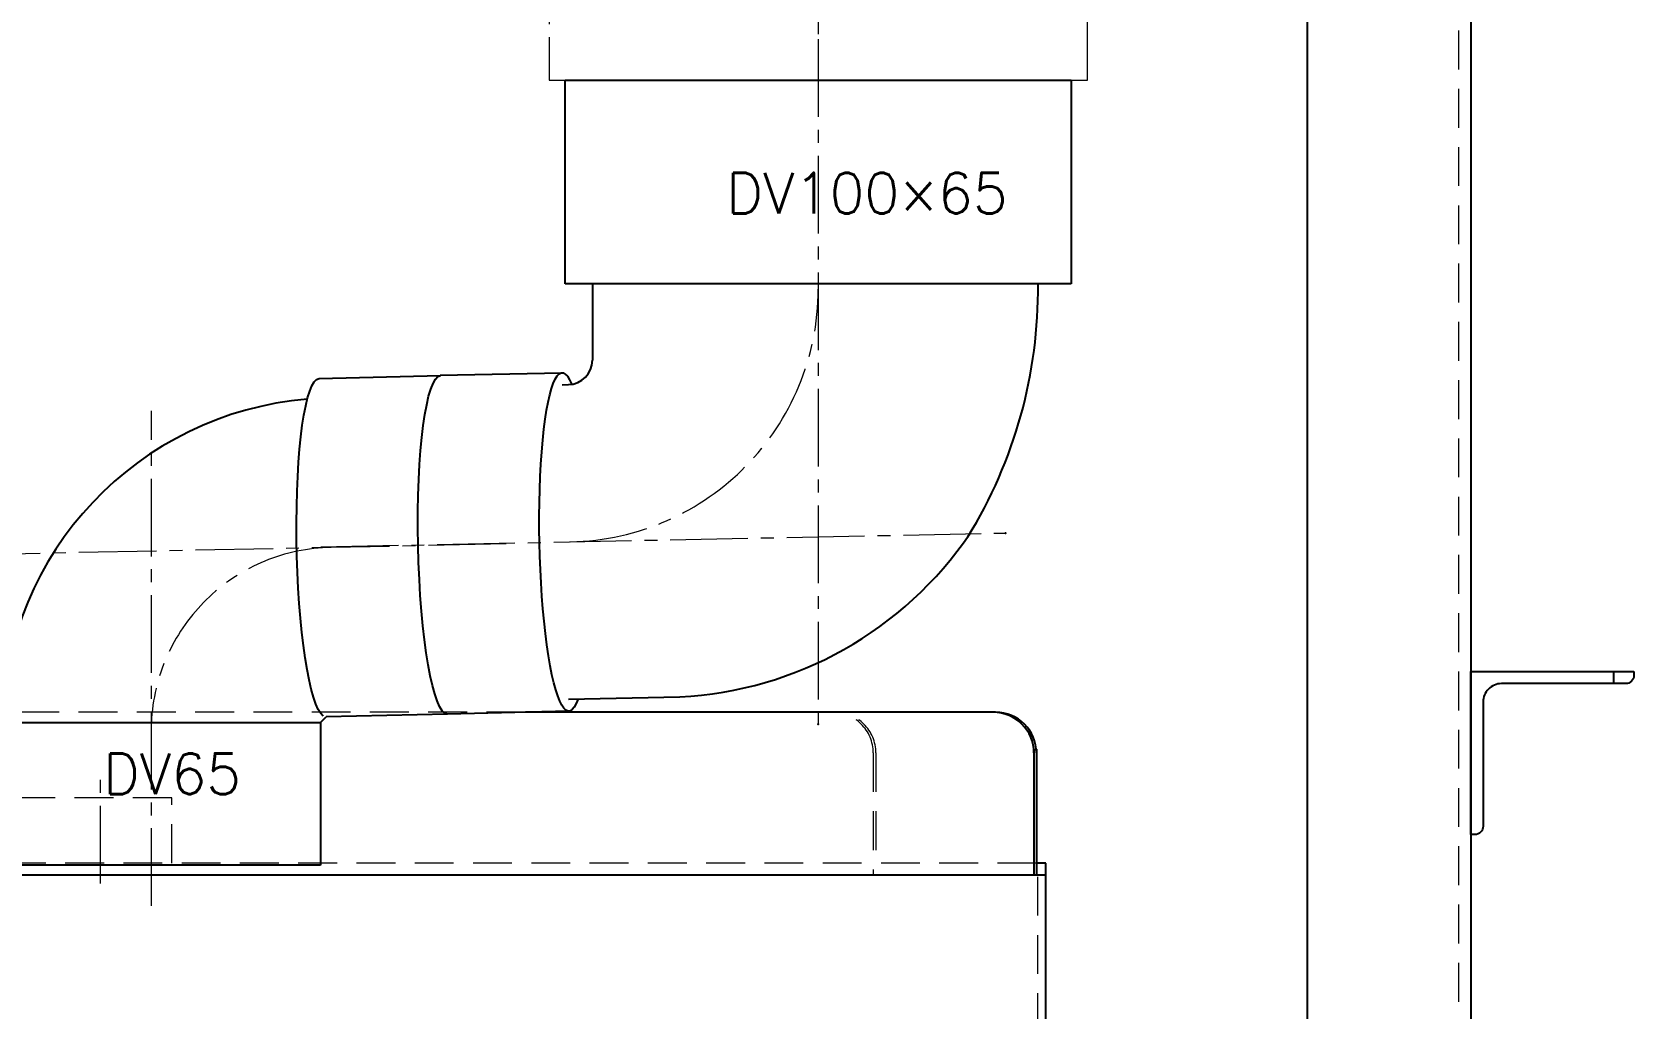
# Model space of a CAD drawing. Header units: millimetres. Extents: x 0 to 70370, y 0 to 11543.
# Drawn here: x 36153.6 to 36546.3, y 5005.4 to 5245 of the extents above; entities that cross this region are included whole.
import ezdxf

# ---------------------------------------------------------------- set-up
doc = ezdxf.new("R2010")
doc.units = ezdxf.units.MM
for name, pattern in [('CENTER2', [28.575, 19.05, -3.175, 3.175, -3.175]), ('HIDDEN', [9.525, 6.35, -3.175]), ('HIDDEN2', [4.7625, 3.175, -1.5875]), ('PHANTOM2', [31.75, 15.875, -3.175, 3.175, -3.175, 3.175, -3.175])]:
    doc.linetypes.add(name, pattern=pattern)
for name, color, linetype, lineweight in [('01_外形線', 7, 'Continuous', 25), ('03_かくれ線', 6, 'HIDDEN2', 13), ('04_中心線', 1, 'CENTER2', 9), ('05_仮想線', 2, 'PHANTOM2', 13)]:
    doc.layers.add(name, color=color, linetype=linetype, lineweight=lineweight)
doc.styles.add('KSS_TXT', font='txt.shx', dxfattribs={"bigfont": 'extfont2.shx'})

msp = doc.modelspace()

# ---------------------------------------------------------------- linework, layer by layer
for p, q in [((36284.346, 5183.179), (36284.346, 5233.179)), ((36284.346, 5233.179), (36408.346, 5233.179)), ((36408.346, 5233.179), (36408.346, 5183.179)), ((36408.346, 5183.179), (36284.346, 5183.179)), ((36253.691, 5160.812), (36283.519, 5161.416)), ((36223.997, 5159.999), (36253.754, 5160.707)), ((36283.578, 5158.461), (36285.095, 5158.492)), ((36285.199, 5078.433), (36255.418, 5077.724)), ((36285.139, 5081.387), (36312.403, 5081.939)), ((36141.346, 5075.657), (36224.346, 5075.657)), ((36224.346, 5075.657), (36225.677, 5077.016)), ((36224.346, 5075.657), (36224.346, 5040.657)), ((36255.438, 5077.724), (36225.677, 5077.016)), ((36224.346, 5040.657), (36141.346, 5040.657)), ((36402.165, 5038.179), (35763.527, 5038.179))]:
    msp.add_line(p, q)
for centre, radius, start, end in [((36284.346, 5181.937), 115.9, 328.38414, 0.61435), ((36227.846, 5073.559), 81.649, 94.75534, 178.52757), ((36307.876, 5173.187), 91.36, 272.84008, 325.87348)]:
    msp.add_arc(centre, radius, start, end)
for p in [(36392.259, 5122.109), (36346.346, 5075.257)]:
    msp.add_point(p)
at = {"layer": '01_外形線'}
for p, q in [((36290.974, 5183.179), (36290.974, 5164.491)), ((36541.346, 5088.179), (36541.346, 5085.179)), ((36389.843, 5078.179), (36274.554, 5078.179)), ((36399.194, 5069.089), (36399.194, 5038.179)), ((36399.843, 5069.089), (36399.843, 5038.179)), ((36399.843, 5068.179), (36399.843, 5041.179)), ((36402.165, 5041.179), (36399.843, 5041.179)), ((36402.165, 5038.179), (36402.165, 5041.179)), ((36402.165, 4128.179), (36402.165, 5038.179))]:
    msp.add_line(p, q, dxfattribs=at)
msp.add_lwpolyline([(36466.346, 4128.179), (36466.346, 5288.179), (36506.346, 5288.179), (36506.346, 4128.179)], dxfattribs=at)
msp.add_lwpolyline([(36546.346, 5088.179), (36546.346, 5087.179, -0.4142136), (36544.346, 5085.179), (36513.846, 5085.179, 0.4142136), (36509.346, 5080.679), (36509.346, 5050.179, -0.4142136), (36507.346, 5048.179), (36506.346, 5048.179), (36506.346, 5088.179)], format="xyb", close=True, dxfattribs=at)
for centre, radius, start, end in [((36284.974, 5164.491), 6, 271.16, 0), ((36389.235, 5068.179), 10, 0, 90), ((36389.843, 5068.179), 10, 0, 90)]:
    msp.add_arc(centre, radius, start, end, dxfattribs=at)
at = {"layer": '01_外形線', "extrusion": (0, 0, -1)}
for centre, start_param, end_param in [((36284.359, 5119.924), 2.7619498, 6.6592194), ((36224.837, 5118.507), 3.2466092, 6.2831853), ((36254.598, 5119.216), 3.1415927, 6.2831853)]:
    msp.add_ellipse(centre, major_axis=(-0.84, 41.491), ratio=0.1528615, start_param=start_param, end_param=end_param, dxfattribs=at)
at = {"layer": '03_かくれ線', "ltscale": 3}
for p, q in [((36503.346, 5288.179), (36503.346, 3938.179)), ((36359.842, 5068.179), (36359.842, 5038.179)), ((36360.491, 5068.179), (36360.491, 5041.179)), ((36399.843, 5041.179), (35765.849, 5041.179)), ((36400.165, 4128.179), (36400.165, 5038.179))]:
    msp.add_line(p, q, dxfattribs=at)
at = {"layer": '03_かくれ線', "ltscale": 3, "transparency": 33554559}
for p, q in [((36274.554, 5078.179), (36146.328, 5078.179)), ((36187.846, 5057.179), (36082.846, 5057.179)), ((36187.846, 5041.179), (36187.846, 5057.179))]:
    msp.add_line(p, q, dxfattribs=at)
at = {"layer": '03_かくれ線', "ltscale": 3}
for centre in [(36349.842, 5068.179), (36350.491, 5068.179)]:
    msp.add_arc(centre, 10, 0, 90, dxfattribs=at)
at = {"layer": '04_中心線'}
for p, q in [((36346.346, 5243.179), (36346.346, 5075.257)), ((36182.846, 5030.657), (36182.846, 5152.094)), ((36224.371, 5118.71), (36392.259, 5122.109)), ((36269.828, 5119.418), (36148.415, 5116.96))]:
    msp.add_line(p, q, dxfattribs=at)
at = {"layer": '04_中心線', "transparency": 33554559}
msp.add_line((36170.346, 5036.179), (36170.346, 5062.179), dxfattribs=at)
at = {"layer": '04_中心線'}
for centre, radius, start, end in [((36284.346, 5181.937), 62, 271.16, 0), ((36227.846, 5073.559), 45.049, 93.82937, 177.33063)]:
    msp.add_arc(centre, radius, start, end, dxfattribs=at)
at = {"layer": '05_仮想線', "transparency": 33554559}
for points in [[(36346.346, 5330.179), (36346.346, 5228.179)], [(36280.346, 5307.179), (36280.346, 5233.179)], [(36412.346, 5233.179), (36412.346, 5307.179)], [(36280.346, 5233.179), (36412.346, 5233.179)]]:
    msp.add_lwpolyline(points, dxfattribs=at)

# ---------------------------------------------------------------- texts
at = {"linetype": 'HIDDEN', "char_height": 10, "attachment_point": 3, "style": 'KSS_TXT'}
for s, width, insert in [('DV100×65', 100.249, (36392.811, 5210.446)), ('DV65', 71.89165, (36204.886, 5068.08))]:
    msp.add_mtext_dynamic_manual_height_columns(s, width=width, gutter_width=75, heights=[16.482], dxfattribs=dict(at, insert=insert))

doc.saveas('drawing.dxf')
